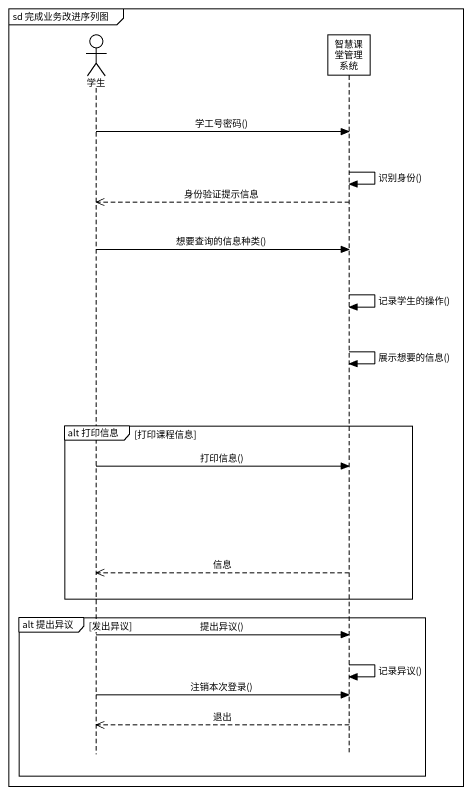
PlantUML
@startuml
mainframe sd 完成业务改进序列图
hide footbox
actor 学生
participant 智慧课堂管理系统

学生 -> 智慧课堂管理系统 : 学工号密码()
智慧课堂管理系统 -> 智慧课堂管理系统 : 识别身份()
智慧课堂管理系统 -->> 学生 : 身份验证提示信息
学生 -> 智慧课堂管理系统 : 想要查询的信息种类()
智慧课堂管理系统 -> 智慧课堂管理系统 : 记录学生的操作()
智慧课堂管理系统 -> 智慧课堂管理系统 : 展示想要的信息()
group alt 打印信息 [打印课程信息]
  学生 -> 智慧课堂管理系统 : 打印信息()
  智慧课堂管理系统 -->> 学生 : 信息
end
group alt 提出异议 [发出异议]
  学生 -> 智慧课堂管理系统 : 提出异议()
  智慧课堂管理系统 -> 智慧课堂管理系统 : 记录异议()
  学生 -> 智慧课堂管理系统 : 注销本次登录()
  智慧课堂管理系统 -->> 学生 : 退出
end
@enduml
